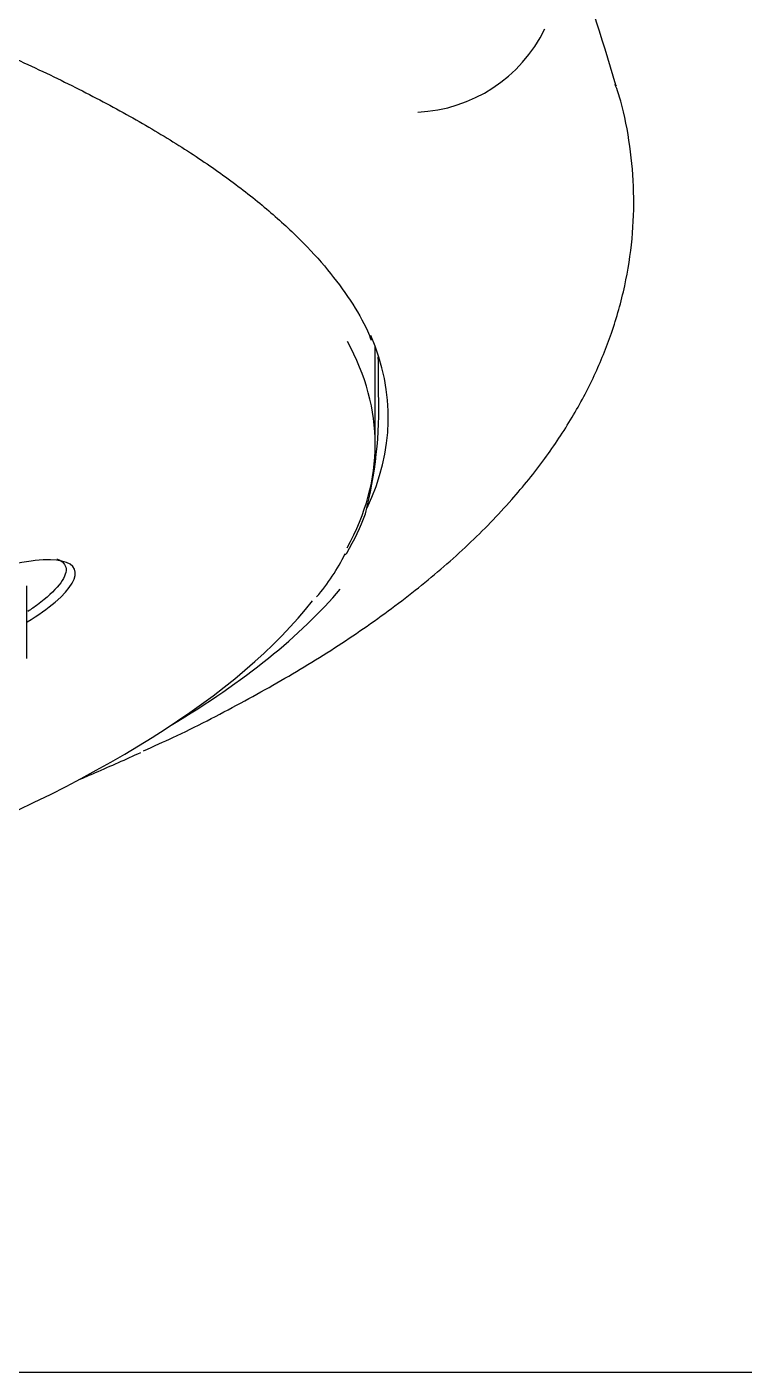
# Model space of a CAD drawing. Header units: centimetres. Extents: x -3207095 to 15275363, y -32656 to 4798027.
# Drawn here: x 710317.292 to 710318.936, y 4438202.142 to 4438205.227 of the extents above; entities that cross this region are included whole.
import ezdxf

# ---------------------------------------------------------------- set-up
doc = ezdxf.new("R2010")
doc.units = ezdxf.units.CM
doc.linetypes.add('DUZ', pattern=[500, 500])
doc.layers.get('0').update_dxf_attribs({"color": 1, "linetype": 'DUZ'})
doc.layers.add('a_seramik', color=241, linetype='Continuous')
doc.layers.add('a_vitrifiye', color=195, linetype='Continuous')

# ---------------------------------------------------------------- blocks, each defined once
blk = doc.blocks.new('TEPEDUS')
for p, q in [((38648.215, -2203.314), (38648.215, -2201.822)), ((38648.265, -2202.417), (38648.265, -2201.966)), ((38642.891, -2206.585), (38642.891, -2205.478))]:
    blk.add_line(p, q)
for centre, radius, start, end in [((38594.49, -2214.91), 59.893, 16.57719, 18.78254), ((38648.774, -2195.975), 2.258, 272.3005, 334.1733), ((38641.791, -2202.762), 6.478, 345.5727, 1.9925), ((38644.77, -2203.484), 3.342, 319.6946, 333.3453), ((38604.465, -2116.452), 100, 293.08803, 293.24895)]:
    blk.add_arc(centre, radius, start, end)
for centre, major_axis, start_param, end_param in [((38604.465, -2198.795), (-47.58, 0), 3.219791, 3.221218), ((38604.465, -2202.905), (-43.95, 0), 3.020052, 3.252257), ((38604.465, -2203.314), (43.75, 0), 0, 0.139626), ((38604.465, -2203.314), (43.75, 0), 6.143091, 6.283185), ((38604.465, -2203.292), (43.8, 0), -0.148952, -0.095792), ((38604.465, -2203.079), (-44.238, 0), -3.548232, -3.357032), ((38604.465, -2203.488), (43.637, 0), -0.585349, -0.197413), ((38604.465, -2202.177), (-46.082, 0), -3.68381, -3.653936)]:
    blk.add_ellipse(centre, major_axis=major_axis, ratio=0.258819, start_param=start_param, end_param=end_param)
for points, knots in [([(38560.515, -2202.905), (38560.517, -2202.816), (38560.524, -2202.591), (38560.597, -2202.181), (38560.763, -2201.706), (38561.012, -2201.229), (38561.342, -2200.755), (38561.752, -2200.285), (38562.241, -2199.819), (38562.81, -2199.358), (38563.457, -2198.901), (38564.182, -2198.452), (38564.984, -2198.009), (38565.86, -2197.575), (38566.81, -2197.15), (38567.832, -2196.736), (38568.923, -2196.333), (38570.082, -2195.942), (38571.307, -2195.564), (38572.595, -2195.2), (38573.943, -2194.85), (38575.349, -2194.516), (38576.811, -2194.198), (38578.325, -2193.896), (38579.889, -2193.611), (38581.5, -2193.345), (38583.154, -2193.096), (38584.848, -2192.866), (38586.58, -2192.656), (38588.346, -2192.465), (38590.142, -2192.294), (38591.965, -2192.143), (38593.812, -2192.013), (38595.679, -2191.904), (38597.563, -2191.816), (38599.46, -2191.749), (38601.367, -2191.703), (38603.279, -2191.679), (38605.193, -2191.677), (38607.107, -2191.696), (38609.015, -2191.736), (38610.914, -2191.798), (38612.802, -2191.881), (38614.673, -2191.985), (38616.526, -2192.11), (38618.355, -2192.256), (38620.158, -2192.422), (38621.931, -2192.608), (38623.672, -2192.814), (38625.376, -2193.039), (38627.04, -2193.283), (38628.661, -2193.546), (38630.237, -2193.826), (38631.764, -2194.124), (38633.239, -2194.439), (38634.659, -2194.769), (38636.022, -2195.116), (38637.325, -2195.476), (38638.565, -2195.851), (38639.741, -2196.24), (38640.849, -2196.64), (38641.888, -2197.052), (38642.856, -2197.475), (38643.751, -2197.908), (38644.571, -2198.349), (38645.314, -2198.797), (38645.979, -2199.252), (38646.566, -2199.713), (38647.072, -2200.176), (38647.5, -2200.644), (38647.84, -2201.108), (38648.061, -2201.479), (38648.133, -2201.67), (38648.153, -2201.722)], [0, 0, 0, 0, 0.007517, 0.022303, 0.03701, 0.051568, 0.065983, 0.080301, 0.094565, 0.108806, 0.123041, 0.137278, 0.151523, 0.165777, 0.180042, 0.194316, 0.208599, 0.222889, 0.237186, 0.251488, 0.265795, 0.280106, 0.29442, 0.308738, 0.323057, 0.337379, 0.351703, 0.366028, 0.380355, 0.394683, 0.409012, 0.423341, 0.437672, 0.452003, 0.466334, 0.480666, 0.494998, 0.50933, 0.523662, 0.537995, 0.552327, 0.566659, 0.580991, 0.595323, 0.609654, 0.623985, 0.638315, 0.652644, 0.666973, 0.6813, 0.695626, 0.709951, 0.724274, 0.738595, 0.752915, 0.767231, 0.781545, 0.795855, 0.810161, 0.824462, 0.838757, 0.853047, 0.867328, 0.881601, 0.895864, 0.910117, 0.924359, 0.938592, 0.952821, 0.967052, 0.981301, 0.995595, 1, 1, 1, 1]), ([(38644.671, -2208), (38644.838, -2207.925), (38645.327, -2207.705), (38646.174, -2207.268), (38647.141, -2206.719), (38648.049, -2206.133), (38648.884, -2205.513), (38649.64, -2204.86), (38650.279, -2204.202), (38650.806, -2203.55), (38651.228, -2202.916), (38651.569, -2202.274), (38651.842, -2201.602), (38652.04, -2200.901), (38652.153, -2200.177), (38652.178, -2199.457), (38652.117, -2198.756), (38652.011, -2198.187), (38651.914, -2197.9), (38651.882, -2197.805)], [0, 0, 0, 0, 0.030184, 0.104118, 0.178726, 0.253951, 0.329522, 0.404517, 0.477695, 0.539763, 0.598481, 0.654282, 0.707767, 0.764687, 0.819584, 0.873159, 0.926167, 0.979164, 1, 1, 1, 1]), ([(38642.893, -2206.029), (38643.063, -2205.926), (38643.209, -2205.822), (38643.569, -2205.515), (38643.668, -2205.336), (38643.565, -2205.106), (38643.36, -2205.052), (38642.677, -2205.126), (38642.187, -2205.264), (38641.238, -2205.678), (38640.828, -2205.93), (38640.333, -2206.36), (38640.235, -2206.539), (38640.288, -2206.655)], [0.3186632, 0.3186632, 0.3186632, 0.3186632, 0.375, 0.375, 0.5, 0.5, 0.625, 0.625, 0.75, 0.75, 0.875, 0.875, 1, 1, 1, 1]), ([(38643.352, -2205.065), (38643.353, -2205.066), (38643.354, -2205.066), (38643.438, -2205.098), (38643.484, -2205.15), (38643.493, -2205.285), (38643.456, -2205.369), (38643.307, -2205.556), (38643.194, -2205.66), (38643.006, -2205.799), (38642.957, -2205.833), (38642.906, -2205.867)], [0.1867528, 0.1867528, 0.1867528, 0.1867528, 0.1875, 0.1875, 0.25, 0.25, 0.3125, 0.3125, 0.375, 0.375, 0.3949741, 0.3949741, 0.3949741, 0.3949741]), ([(38647.755, -2204.996), (38647.76, -2204.996), (38647.765, -2204.994), (38647.77, -2204.989), (38647.773, -2204.985), (38647.777, -2204.98), (38647.78, -2204.974)], [0.91638533, 0.91638533, 0.91638533, 0.91638533, 0.96587618, 0.96587618, 0.96587618, 1, 1, 1, 1])]:
    blk.add_open_spline(points, degree=3, knots=knots)
blk.add_open_spline([(38648.265, -2202.537), (38648.266, -2202.345), (38648.265, -2202.159), (38648.26, -2201.979)], degree=3)

msp = doc.modelspace()

# ---------------------------------------------------------------- linework, layer by layer
at = {"layer": 'a_seramik', "color": 253}
msp.add_line((710244.9284, 4438202.142), (710378.1284, 4438202.142), dxfattribs=at)

# ---------------------------------------------------------------- block references
at = {"layer": 'a_vitrifiye', "xscale": 0.1499999999994315, "yscale": 0.1499999999994315, "zscale": 0.1499999999994315}
msp.add_blockref('TEPEDUS', (704520.8586, 4438534.7668), dxfattribs=at)

doc.saveas('drawing.dxf')
